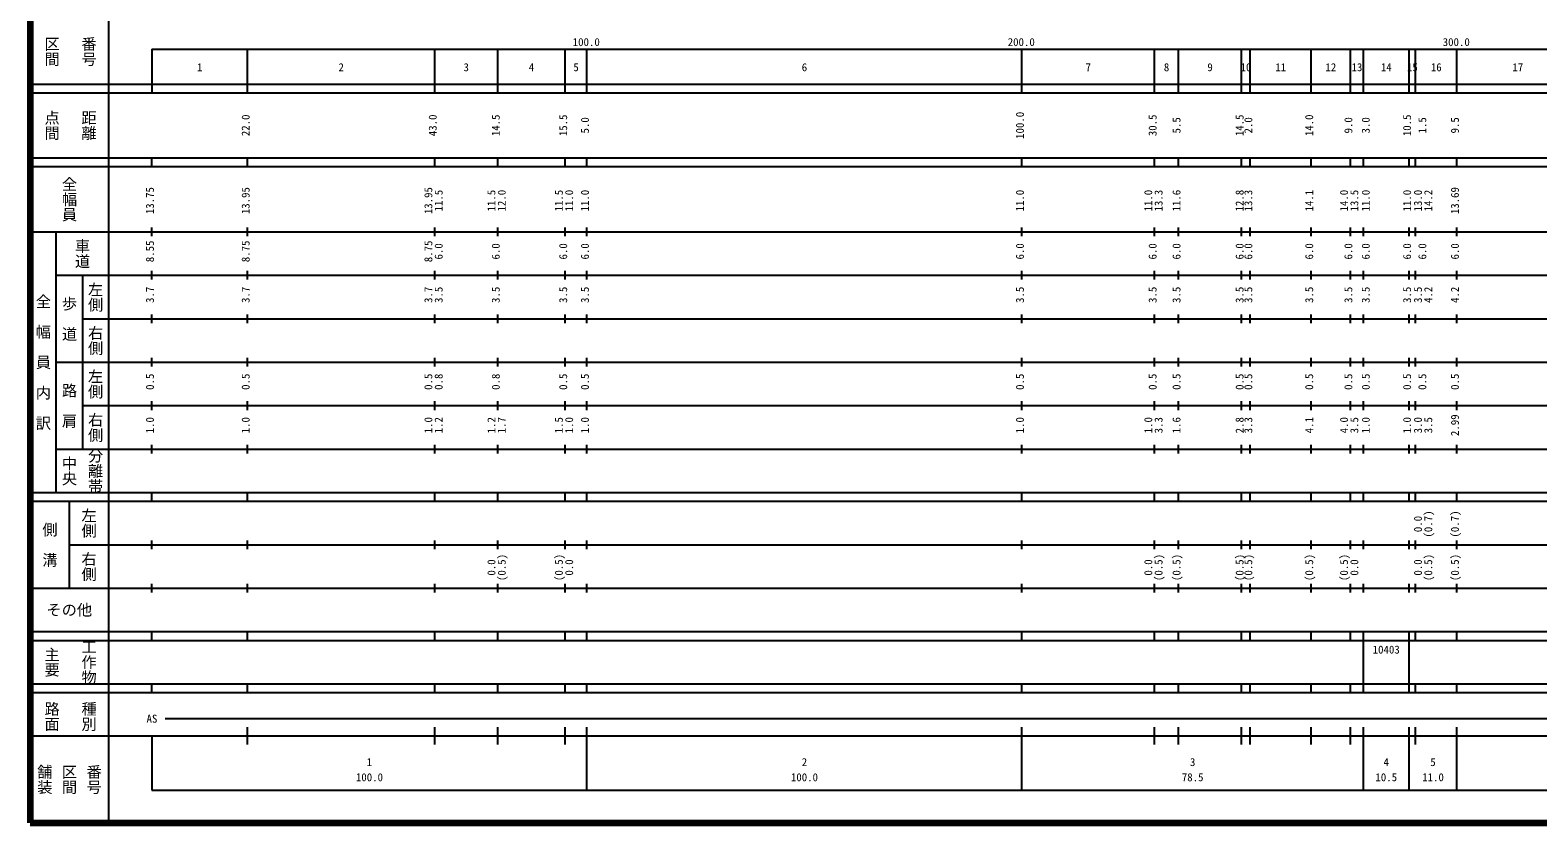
# Model space of a CAD drawing. Units: millimetres, scale not verified. Extents: x 40000 to 680000, y 20000 to 380000.
# Drawn here: x 40000 to 386601, y 20000 to 202409 of the extents above; entities that cross this region are included whole.
import ezdxf
from ezdxf.enums import TextEntityAlignment as Align

# ---------------------------------------------------------------- set-up
doc = ezdxf.new("R2010")
doc.units = ezdxf.units.MM
doc.header["$LTSCALE"] = 1000
doc.layers.add('S-TTL', color=2, linetype='Continuous', lineweight=140)
doc.layers.add('S-TTL-BAND', color=7, linetype='Continuous', lineweight=25)
doc.styles.add('@ＭＳ ゴシック', font='')
doc.styles.add('ＭＳ ゴシック', font='')
doc.styles.get('@ＭＳ ゴシック').set_extended_font_data('@MS Gothic')
doc.styles.get('ＭＳ ゴシック').set_extended_font_data('MS Gothic')

msp = doc.modelspace()

# ---------------------------------------------------------------- linework, layer by layer
at = {"layer": 'S-TTL'}
for p, q in [((40000, 380000), (40000, 20000)), ((40000, 20000), (680000, 20000))]:
    msp.add_line(p, q, dxfattribs=at)
at = {"layer": 'S-TTL-BAND'}
for p, q in [((58000, 370000), (58000, 20000)), ((68000, 198000), (579000, 198000)), ((68000, 198000), (68000, 188000)), ((90000, 188000), (90000, 198000)), ((133000, 188000), (133000, 198000)), ((147500, 188000), (147500, 198000)), ((163000, 188000), (163000, 198000)), ((168000, 188000), (168000, 198000)), ((268000, 188000), (268000, 198000)), ((298500, 188000), (298500, 198000)), ((304000, 188000), (304000, 198000)), ((318500, 188000), (318500, 198000)), ((320500, 188000), (320500, 198000)), ((334500, 188000), (334500, 198000)), ((343500, 188000), (343500, 198000)), ((346500, 188000), (346500, 198000)), ((357000, 188000), (357000, 198000)), ((358500, 188000), (358500, 198000)), ((368000, 188000), (368000, 198000)), ((40000, 190000), (579000, 190000)), ((40000, 188000), (579000, 188000)), ((40000, 173000), (579000, 173000)), ((40000, 171000), (579000, 171000)), ((68000, 171000), (68000, 173000)), ((90000, 171000), (90000, 173000)), ((133000, 171000), (133000, 173000)), ((147500, 171000), (147500, 173000)), ((163000, 171000), (163000, 173000)), ((168000, 171000), (168000, 173000)), ((268000, 171000), (268000, 173000)), ((298500, 171000), (298500, 173000)), ((304000, 171000), (304000, 173000)), ((318500, 171000), (318500, 173000)), ((320500, 171000), (320500, 173000)), ((334500, 171000), (334500, 173000)), ((343500, 171000), (343500, 173000)), ((346500, 171000), (346500, 173000)), ((357000, 171000), (357000, 173000)), ((358500, 171000), (358500, 173000)), ((368000, 171000), (368000, 173000)), ((40000, 156000), (579000, 156000)), ((46000, 96000), (46000, 156000)), ((68000, 155000), (68000, 157000)), ((90000, 155000), (90000, 157000)), ((133000, 155000), (133000, 157000)), ((147500, 155000), (147500, 157000)), ((163000, 155000), (163000, 157000)), ((168000, 155000), (168000, 157000)), ((268000, 155000), (268000, 157000)), ((298500, 155000), (298500, 157000)), ((304000, 155000), (304000, 157000)), ((318500, 155000), (318500, 157000)), ((320500, 155000), (320500, 157000)), ((334500, 155000), (334500, 157000)), ((343500, 155000), (343500, 157000)), ((346500, 155000), (346500, 157000)), ((357000, 155000), (357000, 157000)), ((358500, 155000), (358500, 157000)), ((368000, 155000), (368000, 157000)), ((46000, 146000), (579000, 146000)), ((52000, 146000), (52000, 106000)), ((68000, 145000), (68000, 147000)), ((90000, 145000), (90000, 147000)), ((133000, 145000), (133000, 147000)), ((147500, 145000), (147500, 147000)), ((163000, 145000), (163000, 147000)), ((168000, 145000), (168000, 147000)), ((268000, 145000), (268000, 147000)), ((298500, 145000), (298500, 147000)), ((304000, 145000), (304000, 147000)), ((318500, 145000), (318500, 147000)), ((320500, 145000), (320500, 147000)), ((334500, 145000), (334500, 147000)), ((343500, 145000), (343500, 147000)), ((346500, 145000), (346500, 147000)), ((357000, 145000), (357000, 147000)), ((358500, 145000), (358500, 147000)), ((368000, 145000), (368000, 147000)), ((52000, 136000), (579000, 136000)), ((68000, 135000), (68000, 137000)), ((90000, 135000), (90000, 137000)), ((133000, 135000), (133000, 137000)), ((147500, 135000), (147500, 137000)), ((163000, 135000), (163000, 137000)), ((168000, 135000), (168000, 137000)), ((268000, 135000), (268000, 137000)), ((298500, 135000), (298500, 137000)), ((304000, 135000), (304000, 137000)), ((318500, 135000), (318500, 137000)), ((320500, 135000), (320500, 137000)), ((334500, 135000), (334500, 137000)), ((343500, 135000), (343500, 137000)), ((346500, 135000), (346500, 137000)), ((357000, 135000), (357000, 137000)), ((358500, 135000), (358500, 137000)), ((368000, 135000), (368000, 137000)), ((46000, 126000), (579000, 126000)), ((68000, 125000), (68000, 127000)), ((90000, 125000), (90000, 127000)), ((133000, 125000), (133000, 127000)), ((147500, 125000), (147500, 127000)), ((163000, 125000), (163000, 127000)), ((168000, 125000), (168000, 127000)), ((268000, 125000), (268000, 127000)), ((298500, 125000), (298500, 127000)), ((304000, 125000), (304000, 127000)), ((318500, 125000), (318500, 127000)), ((320500, 125000), (320500, 127000)), ((334500, 125000), (334500, 127000)), ((343500, 125000), (343500, 127000)), ((346500, 125000), (346500, 127000)), ((357000, 125000), (357000, 127000)), ((358500, 125000), (358500, 127000)), ((368000, 125000), (368000, 127000)), ((52000, 116000), (579000, 116000)), ((68000, 115000), (68000, 117000)), ((90000, 115000), (90000, 117000)), ((133000, 115000), (133000, 117000)), ((147500, 115000), (147500, 117000)), ((163000, 115000), (163000, 117000)), ((168000, 115000), (168000, 117000)), ((268000, 115000), (268000, 117000)), ((298500, 115000), (298500, 117000)), ((304000, 115000), (304000, 117000)), ((318500, 115000), (318500, 117000)), ((320500, 115000), (320500, 117000)), ((334500, 115000), (334500, 117000)), ((343500, 115000), (343500, 117000)), ((346500, 115000), (346500, 117000)), ((357000, 115000), (357000, 117000)), ((358500, 115000), (358500, 117000)), ((368000, 115000), (368000, 117000)), ((46000, 106000), (579000, 106000)), ((68000, 105000), (68000, 107000)), ((90000, 105000), (90000, 107000)), ((133000, 105000), (133000, 107000)), ((147500, 105000), (147500, 107000)), ((163000, 105000), (163000, 107000)), ((168000, 105000), (168000, 107000)), ((268000, 105000), (268000, 107000)), ((298500, 105000), (298500, 107000)), ((304000, 105000), (304000, 107000)), ((318500, 105000), (318500, 107000)), ((320500, 105000), (320500, 107000)), ((334500, 105000), (334500, 107000)), ((343500, 105000), (343500, 107000)), ((346500, 105000), (346500, 107000)), ((357000, 105000), (357000, 107000)), ((358500, 105000), (358500, 107000)), ((368000, 105000), (368000, 107000)), ((40000, 96000), (579000, 96000)), ((40000, 94000), (579000, 94000)), ((49000, 94000), (49000, 74000)), ((68000, 94000), (68000, 96000)), ((90000, 94000), (90000, 96000)), ((133000, 94000), (133000, 96000)), ((147500, 94000), (147500, 96000)), ((163000, 94000), (163000, 96000)), ((168000, 94000), (168000, 96000)), ((268000, 94000), (268000, 96000)), ((298500, 94000), (298500, 96000)), ((304000, 94000), (304000, 96000)), ((318500, 94000), (318500, 96000)), ((320500, 94000), (320500, 96000)), ((334500, 94000), (334500, 96000)), ((343500, 94000), (343500, 96000)), ((346500, 94000), (346500, 96000)), ((357000, 94000), (357000, 96000)), ((358500, 94000), (358500, 96000)), ((368000, 94000), (368000, 96000)), ((49000, 84000), (579000, 84000)), ((68000, 83000), (68000, 85000)), ((90000, 83000), (90000, 85000)), ((133000, 83000), (133000, 85000)), ((147500, 83000), (147500, 85000)), ((163000, 83000), (163000, 85000)), ((168000, 83000), (168000, 85000)), ((268000, 83000), (268000, 85000)), ((298500, 83000), (298500, 85000)), ((304000, 83000), (304000, 85000)), ((318500, 83000), (318500, 85000)), ((320500, 83000), (320500, 85000)), ((334500, 83000), (334500, 85000)), ((343500, 83000), (343500, 85000)), ((346500, 83000), (346500, 85000)), ((357000, 83000), (357000, 85000)), ((358500, 83000), (358500, 85000)), ((368000, 83000), (368000, 85000)), ((40000, 74000), (579000, 74000)), ((68000, 73000), (68000, 75000)), ((90000, 73000), (90000, 75000)), ((133000, 73000), (133000, 75000)), ((147500, 73000), (147500, 75000)), ((163000, 73000), (163000, 75000)), ((168000, 73000), (168000, 75000)), ((268000, 73000), (268000, 75000)), ((298500, 73000), (298500, 75000)), ((304000, 73000), (304000, 75000)), ((318500, 73000), (318500, 75000)), ((320500, 73000), (320500, 75000)), ((334500, 73000), (334500, 75000)), ((343500, 73000), (343500, 75000)), ((346500, 73000), (346500, 75000)), ((357000, 73000), (357000, 75000)), ((358500, 73000), (358500, 75000)), ((368000, 73000), (368000, 75000)), ((40000, 64000), (579000, 64000)), ((68000, 62000), (68000, 64000)), ((90000, 62000), (90000, 64000)), ((133000, 62000), (133000, 64000)), ((147500, 62000), (147500, 64000)), ((163000, 62000), (163000, 64000)), ((168000, 62000), (168000, 64000)), ((268000, 62000), (268000, 64000)), ((298500, 62000), (298500, 64000)), ((304000, 62000), (304000, 64000)), ((318500, 62000), (318500, 64000)), ((320500, 62000), (320500, 64000)), ((334500, 62000), (334500, 64000)), ((343500, 62000), (343500, 64000)), ((346500, 62000), (346500, 64000)), ((357000, 62000), (357000, 64000)), ((358500, 62000), (358500, 64000)), ((368000, 62000), (368000, 64000)), ((40000, 62000), (579000, 62000)), ((346500, 52000), (346500, 62000)), ((357000, 52000), (357000, 62000)), ((40000, 52000), (579000, 52000)), ((68000, 50000), (68000, 52000)), ((90000, 50000), (90000, 52000)), ((133000, 50000), (133000, 52000)), ((147500, 50000), (147500, 52000)), ((163000, 50000), (163000, 52000)), ((168000, 50000), (168000, 52000)), ((268000, 50000), (268000, 52000)), ((298500, 50000), (298500, 52000)), ((304000, 50000), (304000, 52000)), ((318500, 50000), (318500, 52000)), ((320500, 50000), (320500, 52000)), ((334500, 50000), (334500, 52000)), ((343500, 50000), (343500, 52000)), ((346500, 50000), (346500, 52000)), ((357000, 50000), (357000, 52000)), ((358500, 50000), (358500, 52000)), ((368000, 50000), (368000, 52000)), ((40000, 50000), (579000, 50000)), ((71000, 44000), (565000, 44000)), ((90000, 38000), (90000, 42000)), ((133000, 38000), (133000, 42000)), ((147500, 38000), (147500, 42000)), ((163000, 38000), (163000, 42000)), ((168000, 27500), (168000, 42000)), ((268000, 27500), (268000, 42000)), ((298500, 38000), (298500, 42000)), ((304000, 38000), (304000, 42000)), ((318500, 38000), (318500, 42000)), ((320500, 38000), (320500, 42000)), ((334500, 38000), (334500, 42000)), ((343500, 38000), (343500, 42000)), ((346500, 27500), (346500, 42000)), ((357000, 27500), (357000, 42000)), ((358500, 38000), (358500, 42000)), ((368000, 27500), (368000, 42000)), ((40000, 40000), (579000, 40000)), ((68000, 40000), (68000, 27500)), ((68000, 27500), (579000, 27500))]:
    msp.add_line(p, q, dxfattribs=at)

# ---------------------------------------------------------------- texts
at = {"layer": 'S-TTL-BAND', "style": '@ＭＳ ゴシック'}
for s, p in [('区間', (45000, 197500)), ('番号', (53500, 197500)), ('点間', (45000, 180500)), ('距離', (53500, 180500)), ('全幅員', (49000, 163500)), ('車道', (52000, 151000)), ('左側', (55000, 141000)), ('全\u3000幅\u3000員\u3000内\u3000訳', (43000, 126000)), ('歩\u3000道', (49000, 136000)), ('右側', (55000, 131000)), ('左側', (55000, 121000)), ('路\u3000肩', (49000, 116000)), ('右側', (55000, 111000)), ('中央', (49000, 101000)), ('分離帯', (55000, 101000)), ('左側', (53500, 89000)), ('側\u3000溝', (44500, 84000)), ('右側', (53500, 79000)), ('主要', (45000, 57000)), ('工作物', (53500, 57000)), ('路面', (45000, 44500)), ('種別', (53500, 44500)), ('舗装', (43333, 30000)), ('区間', (49000, 30000)), ('番号', (54667, 30000))]:
    msp.add_text(s, height=2566, rotation=270, dxfattribs=at).set_placement(p, align=Align.MIDDLE_CENTER)
at = {"layer": 'S-TTL-BAND', "style": 'ＭＳ ゴシック'}
for s, p in [('100.0', (167844, 198195)), ('200.0', (267844, 198195)), ('300.0', (367844, 198195)), ('1', (79000, 192405)), ('2', (111500, 192405)), ('3', (140250, 192405)), ('4', (155250, 192405)), ('5', (165500, 192405)), ('6', (218000, 192405)), ('7', (283250, 192405)), ('8', (301250, 192405)), ('9', (311250, 192405)), ('10', (319500, 192405)), ('11', (327500, 192405)), ('12', (339000, 192405)), ('13', (345000, 192405)), ('14', (351750, 192405)), ('15', (357750, 192405)), ('16', (363250, 192405)), ('17', (382000, 192405)), ('AS', (68000, 42500)), ('1', (118000, 32523)), ('2', (218000, 32523)), ('3', (307250, 32523)), ('4', (351750, 32523)), ('5', (362500, 32523)), ('100.0', (118000, 29033)), ('100.0', (218000, 29033)), ('78.5', (307250, 29033)), ('10.5', (351750, 29033)), ('11.0', (362500, 29033))]:
    msp.add_text(s, height=1833, dxfattribs=at).set_placement(p, align=Align.BOTTOM_CENTER)
for s, p in [('22.0', (91000, 180500)), ('43.0', (134000, 180500)), ('14.5', (148500, 180500)), ('15.5', (164000, 180500)), ('5.0', (169000, 180500)), ('100.0', (269000, 180500)), ('30.5', (299500, 180500)), ('5.5', (305000, 180500)), ('14.5', (319500, 180500)), ('2.0', (321500, 180500)), ('14.0', (335500, 180500)), ('9.0', (344500, 180500)), ('3.0', (348500, 180500)), ('10.5', (358000, 180500)), ('1.5', (361500, 180500)), ('9.5', (369000, 180500)), ('13.75', (69000, 163174)), ('13.95', (91000, 163174)), ('13.95', (133000, 163174)), ('11.5', (135370, 163174)), ('11.5', (147500, 163174)), ('12.0', (149870, 163174)), ('11.5', (163000, 163174)), ('11.0', (165370, 163174)), ('11.0', (169000, 163174)), ('11.0', (269000, 163174)), ('11.0', (298500, 163174)), ('13.3', (300870, 163174)), ('11.6', (305000, 163174)), ('12.8', (319500, 163174)), ('13.3', (321500, 163174)), ('14.1', (335500, 163174)), ('14.0', (343500, 163174)), ('13.5', (345870, 163174)), ('11.0', (348500, 163174)), ('11.0', (358000, 163174)), ('13.0', (360500, 163174)), ('14.2', (362870, 163174)), ('13.69', (369000, 163174)), ('8.55', (69000, 151500)), ('8.75', (91000, 151500)), ('8.75', (133000, 151500)), ('6.0', (135370, 151500)), ('6.0', (148500, 151500)), ('6.0', (164000, 151500)), ('6.0', (169000, 151500)), ('6.0', (269000, 151500)), ('6.0', (299500, 151500)), ('6.0', (305000, 151500)), ('6.0', (319500, 151500)), ('6.0', (321500, 151500)), ('6.0', (335500, 151500)), ('6.0', (344500, 151500)), ('6.0', (348500, 151500)), ('6.0', (358000, 151500)), ('6.0', (361500, 151500)), ('6.0', (369000, 151500)), ('3.7', (69000, 141500)), ('3.7', (91000, 141500)), ('3.7', (133000, 141500)), ('3.5', (135370, 141500)), ('3.5', (148500, 141500)), ('3.5', (164000, 141500)), ('3.5', (169000, 141500)), ('3.5', (269000, 141500)), ('3.5', (299500, 141500)), ('3.5', (305000, 141500)), ('3.5', (319500, 141500)), ('3.5', (321500, 141500)), ('3.5', (335500, 141500)), ('3.5', (344500, 141500)), ('3.5', (348500, 141500)), ('3.5', (358000, 141500)), ('3.5', (360500, 141500)), ('4.2', (362870, 141500)), ('4.2', (369000, 141500)), ('0.5', (69000, 121500)), ('0.5', (91000, 121500)), ('0.5', (133000, 121500)), ('0.8', (135370, 121500)), ('0.8', (148500, 121500)), ('0.5', (164000, 121500)), ('0.5', (169000, 121500)), ('0.5', (269000, 121500)), ('0.5', (299500, 121500)), ('0.5', (305000, 121500)), ('0.5', (319500, 121500)), ('0.5', (321500, 121500)), ('0.5', (335500, 121500)), ('0.5', (344500, 121500)), ('0.5', (348500, 121500)), ('0.5', (358000, 121500)), ('0.5', (361500, 121500)), ('0.5', (369000, 121500)), ('1.0', (69000, 111500)), ('1.0', (91000, 111500)), ('1.0', (133000, 111500)), ('1.2', (135370, 111500)), ('1.2', (147500, 111500)), ('1.7', (149870, 111500)), ('1.5', (163000, 111500)), ('1.0', (165370, 111500)), ('1.0', (169000, 111500)), ('1.0', (269000, 111500)), ('1.0', (298500, 111500)), ('3.3', (300870, 111500)), ('1.6', (305000, 111500)), ('2.8', (319500, 111500)), ('3.3', (321500, 111500)), ('4.1', (335500, 111500)), ('4.0', (343500, 111500)), ('3.5', (345870, 111500)), ('1.0', (348500, 111500)), ('1.0', (358000, 111500)), ('3.0', (360500, 111500)), ('3.5', (362870, 111500)), ('2.99', (369000, 111500)), ('0.0', (360500, 88764)), ('(0.7)', (362870, 88764)), ('(0.7)', (369000, 88764)), ('0.0', (147500, 78764)), ('(0.5)', (149870, 78764)), ('(0.5)', (163000, 78764)), ('0.0', (165370, 78764)), ('0.0', (298500, 78764)), ('(0.5)', (300870, 78764)), ('(0.5)', (305000, 78764)), ('(0.5)', (319500, 78764)), ('(0.5)', (321500, 78764)), ('(0.5)', (335500, 78764)), ('(0.5)', (343500, 78764)), ('0.0', (345870, 78764)), ('0.0', (360500, 78764)), ('(0.5)', (362870, 78764)), ('(0.5)', (369000, 78764))]:
    msp.add_text(s, height=1833, rotation=90, dxfattribs=at).set_placement(p, align=Align.BOTTOM_CENTER)
msp.add_text('その他', height=2566, dxfattribs=at).set_placement((49000, 69000), align=Align.MIDDLE_CENTER)
msp.add_text('10403', height=1833, dxfattribs=at).set_placement((348625, 58405), align=Align.BOTTOM_LEFT)

doc.saveas('drawing.dxf')
